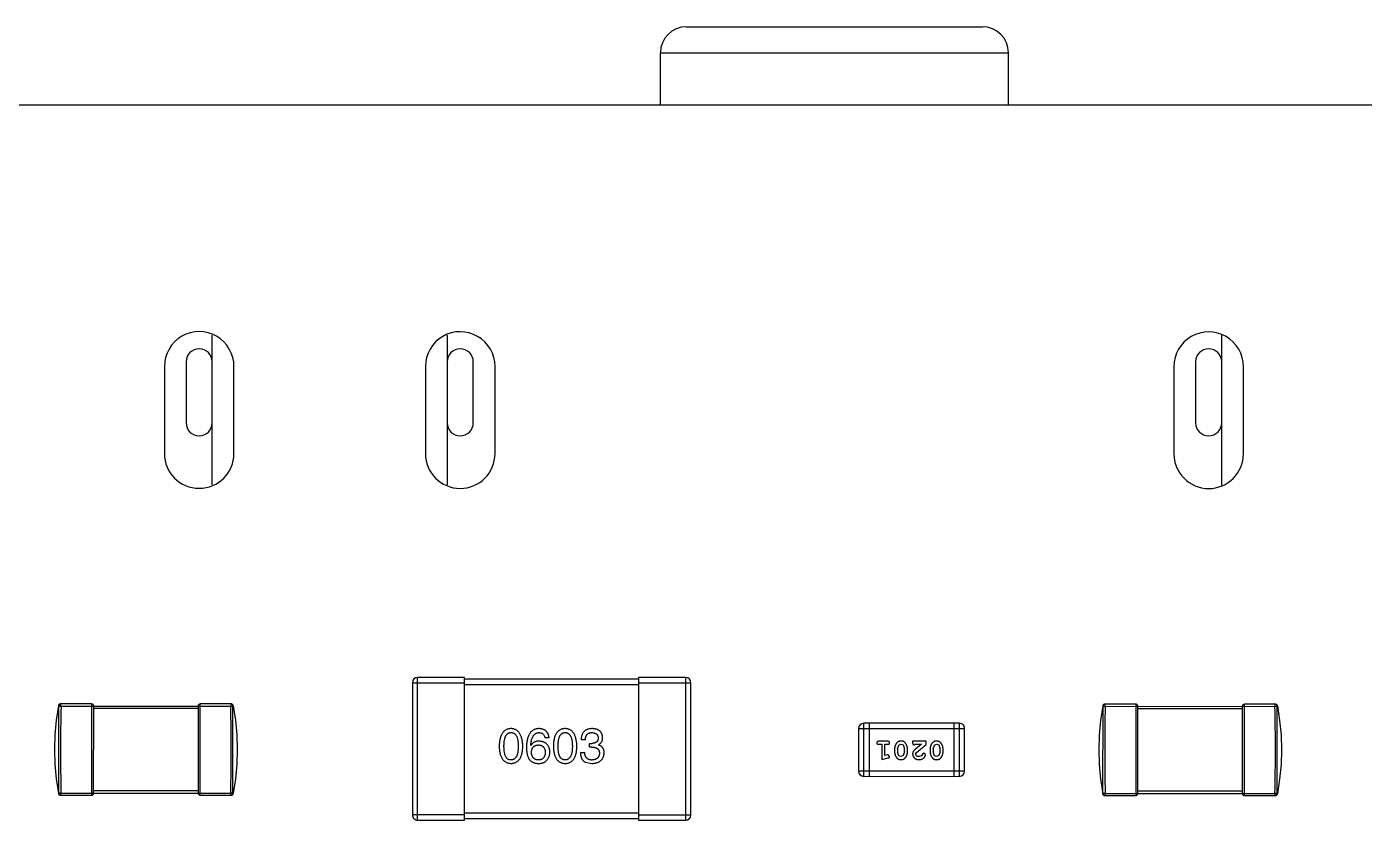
# Model space of a CAD drawing. Header units: inches. Extents: x -29 to 164, y -51 to 83.
# Drawn here: x 121.98 to 129.67, y 38.17 to 42.73 of the extents above; entities that cross this region are included whole.
import ezdxf

# ---------------------------------------------------------------- set-up
doc = ezdxf.new("R2010")
doc.units = ezdxf.units.IN
doc.header["$LTSCALE"] = 1.21
doc.header["$MEASUREMENT"] = 0
doc.layers.get('0').update_dxf_attribs({"linetype": 'CONTINUOUS'})

msp = doc.modelspace()

# ---------------------------------------------------------------- linework, layer by layer
at = {"color": 7, "linetype": 'Continuous'}
for p, q in [((125.7743, 42.7327), (127.4743, 42.7327)), ((125.6243, 42.2827), (125.6243, 42.5827)), ((125.6243, 42.5827), (127.6243, 42.5827)), ((127.6243, 42.2827), (127.6243, 42.5827)), ((161.5147, 42.2827), (115.5147, 42.2827)), ((123.0493, 40.1008), (123.0493, 40.9616)), ((124.3993, 40.9614), (124.3993, 40.1006)), ((128.8493, 40.0996), (128.8493, 40.9604)), ((122.8993, 40.8077), (122.8993, 40.4577)), ((124.5493, 40.4577), (124.5493, 40.8077)), ((128.6993, 40.8077), (128.6993, 40.4577)), ((122.7744, 40.7813), (122.7743, 40.2813)), ((123.1743, 40.2812), (123.1744, 40.7812)), ((124.2744, 40.781), (124.2743, 40.281)), ((124.6743, 40.2809), (124.6744, 40.7809)), ((128.5744, 40.7801), (128.5743, 40.2801)), ((128.9743, 40.28), (128.9744, 40.78)), ((124.1995, 38.9648), (124.1994, 38.2048)), ((124.1995, 38.9648), (124.4995, 38.9647)), ((124.2294, 38.1748), (124.2295, 38.9948)), ((124.4995, 38.9947), (124.2295, 38.9948)), ((124.4994, 38.1747), (124.4995, 38.9947)), ((125.4995, 38.9845), (124.4995, 38.9847)), ((125.4995, 38.9945), (125.4994, 38.1745)), ((125.7695, 38.9945), (125.4995, 38.9945)), ((125.4995, 38.9645), (125.7995, 38.9645)), ((125.7695, 38.9945), (125.7694, 38.1745)), ((125.7994, 38.2045), (125.7995, 38.9645)), ((124.4995, 38.9547), (125.4995, 38.9545)), ((122.1679, 38.3301), (122.168, 38.8307)), ((122.168, 38.8307), (122.1805, 38.8304)), ((122.3558, 38.8429), (122.1785, 38.8429)), ((122.1786, 38.8429), (122.1788, 38.8429)), ((122.1805, 38.8304), (122.1805, 38.8429)), ((122.1805, 38.8304), (123.156, 38.8302)), ((122.3558, 38.8429), (122.3556, 38.3179)), ((122.3681, 38.3304), (122.3683, 38.8304)), ((122.3682, 38.8179), (122.9682, 38.8178)), ((122.9683, 38.8303), (122.9681, 38.3303)), ((122.9806, 38.3178), (122.9808, 38.8428)), ((123.158, 38.8427), (122.9808, 38.8428)), ((123.156, 38.8427), (123.156, 38.8302)), ((123.156, 38.8302), (123.1685, 38.8305)), ((123.158, 38.8427), (123.1571, 38.8427)), ((123.1684, 38.3299), (123.1685, 38.8305)), ((128.1673, 38.3286), (128.1674, 38.8292)), ((128.1674, 38.8292), (128.1799, 38.8289)), ((128.3552, 38.8414), (128.178, 38.8414)), ((128.1799, 38.8289), (128.1799, 38.8414)), ((128.1799, 38.8289), (129.1555, 38.8287)), ((128.3552, 38.8414), (128.3551, 38.3164)), ((128.3676, 38.3289), (128.3677, 38.8289)), ((128.3677, 38.8164), (128.9677, 38.8162)), ((128.9677, 38.8287), (128.9676, 38.3287)), ((128.9801, 38.3162), (128.9802, 38.8412)), ((129.1575, 38.8412), (128.9802, 38.8412)), ((129.1555, 38.8412), (129.1555, 38.8287)), ((129.1555, 38.8287), (129.168, 38.829)), ((129.1679, 38.3284), (129.168, 38.829)), ((126.7931, 38.4268), (126.7931, 38.7316)), ((127.3418, 38.7315), (126.7931, 38.7316)), ((126.8236, 38.7316), (126.8236, 38.4268)), ((127.3113, 38.7315), (127.3112, 38.4267)), ((127.3418, 38.7315), (127.3417, 38.4267)), ((126.7627, 38.7011), (126.7626, 38.4573)), ((126.7627, 38.7011), (127.3723, 38.701)), ((127.3722, 38.4571), (127.3723, 38.701)), ((124.8812, 38.6048), (124.8801, 38.6058)), ((124.985, 38.6484), (124.961, 38.6484)), ((125.1931, 38.6364), (125.1691, 38.6364)), ((125.2172, 38.5948), (125.2172, 38.6156)), ((125.2172, 38.6156), (125.2303, 38.6156)), ((125.2292, 38.5948), (125.2172, 38.5948)), ((125.2685, 38.6079), (125.2685, 38.6069)), ((126.9306, 38.6279), (126.8787, 38.6279)), ((126.8787, 38.6106), (126.896, 38.6106)), ((126.896, 38.6106), (126.8959, 38.5225)), ((126.9133, 38.5456), (126.9133, 38.6106)), ((126.9133, 38.6106), (126.9306, 38.6106)), ((126.9699, 38.5849), (126.9699, 38.5671)), ((126.9872, 38.5846), (126.9945, 38.6064)), ((126.9872, 38.5846), (126.9872, 38.5674)), ((126.9945, 38.6064), (127.0067, 38.6122)), ((127.0067, 38.6122), (127.0189, 38.6069)), ((127.0189, 38.6069), (127.0265, 38.5846)), ((127.0265, 38.5674), (127.0265, 38.5846)), ((127.0438, 38.5671), (127.0438, 38.5848)), ((127.0737, 38.6279), (127.0737, 38.62)), ((127.1508, 38.6279), (127.0737, 38.6279)), ((127.0824, 38.6074), (127.0879, 38.6106)), ((127.0879, 38.6106), (127.1241, 38.6106)), ((127.1241, 38.6106), (127.0905, 38.5835)), ((127.0958, 38.564), (127.1508, 38.609)), ((127.1508, 38.609), (127.1508, 38.6279)), ((127.1744, 38.5848), (127.1744, 38.5671)), ((127.1917, 38.5845), (127.199, 38.6063)), ((127.1917, 38.5845), (127.1917, 38.5673)), ((127.199, 38.6063), (127.2113, 38.6121)), ((127.2113, 38.6121), (127.2234, 38.6068)), ((127.2234, 38.6068), (127.231, 38.5845)), ((127.231, 38.5673), (127.231, 38.5845)), ((127.2483, 38.5671), (127.2483, 38.5848)), ((125.1647, 38.5643), (125.1898, 38.5642)), ((125.1942, 38.5074), (125.2303, 38.5009)), ((126.8959, 38.5225), (126.9325, 38.5324)), ((126.9283, 38.5498), (126.9133, 38.5456)), ((126.9337, 38.5508), (126.9283, 38.5498)), ((126.9416, 38.5416), (126.9337, 38.5508)), ((126.9948, 38.5451), (126.9872, 38.5674)), ((127.0069, 38.5398), (126.9948, 38.5451)), ((127.0193, 38.5456), (127.0069, 38.5398)), ((127.0265, 38.5674), (127.0193, 38.5456)), ((127.091, 38.5543), (127.0958, 38.564)), ((127.1254, 38.5452), (127.1105, 38.5398)), ((127.1303, 38.5537), (127.1254, 38.5452)), ((127.1388, 38.5602), (127.1303, 38.5537)), ((127.1477, 38.5518), (127.1388, 38.5602)), ((127.1993, 38.545), (127.1917, 38.5673)), ((127.2114, 38.5398), (127.1993, 38.545)), ((127.2238, 38.5456), (127.2114, 38.5398)), ((127.231, 38.5673), (127.2238, 38.5456)), ((127.3722, 38.4571), (126.7626, 38.4573)), ((126.7931, 38.4268), (127.3417, 38.4267)), ((122.1662, 38.3282), (122.1679, 38.3301)), ((122.1804, 38.3304), (122.1679, 38.3301)), ((122.1784, 38.3179), (122.3556, 38.3179)), ((122.1787, 38.3179), (122.1785, 38.3179)), ((122.1803, 38.3179), (122.1804, 38.3304)), ((122.1804, 38.3304), (123.1559, 38.3302)), ((122.9681, 38.3428), (122.3681, 38.3429)), ((122.9806, 38.3178), (123.1579, 38.3177)), ((123.1559, 38.3302), (123.1559, 38.3177)), ((123.1684, 38.3299), (123.1559, 38.3302)), ((123.157, 38.3177), (123.1579, 38.3177)), ((123.1701, 38.328), (123.1684, 38.3299)), ((128.1657, 38.3266), (128.1673, 38.3286)), ((128.1798, 38.3289), (128.1673, 38.3286)), ((128.1778, 38.3164), (128.3551, 38.3164)), ((128.1782, 38.3164), (128.178, 38.3164)), ((128.1798, 38.3164), (128.1798, 38.3289)), ((128.1798, 38.3289), (129.1554, 38.3287)), ((128.9676, 38.3412), (128.3676, 38.3414)), ((128.9801, 38.3162), (129.1574, 38.3162)), ((129.1554, 38.3287), (129.1554, 38.3162)), ((129.1679, 38.3284), (129.1554, 38.3287)), ((129.1695, 38.3264), (129.1679, 38.3284)), ((124.4994, 38.2047), (124.1994, 38.2048)), ((125.4994, 38.2145), (124.4994, 38.2147)), ((125.7994, 38.2045), (125.4994, 38.2045)), ((124.2294, 38.1748), (124.4994, 38.1747)), ((124.4994, 38.1847), (125.4994, 38.1845)), ((125.4994, 38.1745), (125.7694, 38.1745))]:
    msp.add_line(p, q, dxfattribs=at)
for points in [[(122.1663, 38.8327), (122.1535, 38.749), (122.1458, 38.6646), (122.1432, 38.5804), (122.1458, 38.4961), (122.1535, 38.4117), (122.1662, 38.3282)], [(122.1785, 38.8429), (122.175, 38.8424), (122.1717, 38.8409), (122.1689, 38.8385), (122.1669, 38.8354), (122.166, 38.8327)], [(123.1705, 38.8325), (123.1699, 38.8345), (123.1684, 38.8372), (123.1663, 38.8395), (123.1638, 38.8413), (123.161, 38.8424), (123.158, 38.8427)], [(123.1702, 38.8325), (123.1829, 38.7488), (123.1906, 38.6644), (123.1932, 38.5802), (123.1906, 38.4959), (123.1828, 38.4115), (123.1701, 38.328)], [(128.1658, 38.8312), (128.153, 38.7475), (128.1453, 38.6631), (128.1427, 38.5789), (128.1452, 38.4946), (128.153, 38.4102), (128.1657, 38.3266)], [(128.178, 38.8414), (128.1744, 38.8409), (128.1711, 38.8394), (128.1684, 38.8369), (128.1664, 38.8338), (128.1655, 38.8312)], [(129.1699, 38.831), (129.1693, 38.833), (129.1679, 38.8357), (129.1658, 38.838), (129.1633, 38.8398), (129.1605, 38.8408), (129.1575, 38.8412)], [(129.1696, 38.8309), (129.1824, 38.7473), (129.1901, 38.6629), (129.1927, 38.5786), (129.1901, 38.4944), (129.1823, 38.41), (129.1695, 38.3264)], [(122.1659, 38.3281), (122.1668, 38.3255), (122.1688, 38.3224), (122.1715, 38.32), (122.1748, 38.3184), (122.1784, 38.3179)], [(123.1579, 38.3177), (123.1609, 38.3181), (123.1637, 38.3192), (123.1662, 38.3209), (123.1683, 38.3232), (123.1698, 38.3259), (123.1704, 38.3279)], [(128.1654, 38.3266), (128.1663, 38.324), (128.1683, 38.3209), (128.171, 38.3184), (128.1743, 38.3169), (128.1778, 38.3164)], [(129.1574, 38.3162), (129.1604, 38.3165), (129.1632, 38.3176), (129.1657, 38.3194), (129.1678, 38.3217), (129.1692, 38.3244), (129.1698, 38.3264)]]:
    msp.add_lwpolyline(points, dxfattribs=at)
for centre, radius, start, end in [((125.7743, 42.5827), 0.15, 90, 180), ((127.4743, 42.5827), 0.15, 0, 90), ((122.9744, 40.7813), 0.2, 359.98796, 179.98796), ((124.4744, 40.7809), 0.2, 359.98796, 179.98796), ((128.7744, 40.78), 0.2, 359.98796, 179.98796), ((122.9743, 40.8077), 0.075, 0, 180), ((124.4743, 40.8077), 0.075, 0, 180), ((128.7743, 40.8077), 0.075, 0, 180), ((122.9743, 40.4577), 0.075, 180, 0), ((124.4743, 40.4577), 0.075, 180, 0), ((128.7743, 40.4577), 0.075, 180, 0), ((122.9743, 40.2813), 0.2, 179.98796, 359.98796), ((124.4743, 40.2809), 0.2, 179.98796, 359.98796), ((128.7743, 40.28), 0.2, 179.98796, 359.98796), ((124.2295, 38.9648), 0.03, 89.98797, 179.98797), ((125.7695, 38.9645), 0.03, 359.98797, 89.98797), ((122.1805, 38.8304), 0.0125, 90.03024, 178.66461), ((134.258, 38.5779), 12.0801, 178.80213, 181.17379), ((122.3558, 38.8304), 0.0125, 359.98796, 89.98796), ((122.9808, 38.8303), 0.0125, 89.98796, 179.98796), ((111.0787, 38.5828), 12.0799, 358.80211, 1.17382), ((123.156, 38.8303), 0.0125, 1.31134, 89.9702), ((128.1799, 38.8289), 0.0125, 90.03024, 178.66461), ((140.2574, 38.5764), 12.0801, 178.80213, 181.17379), ((128.3552, 38.8289), 0.0125, 359.98796, 89.98796), ((128.9802, 38.8287), 0.0125, 89.98796, 179.98796), ((117.0782, 38.5812), 12.0799, 358.80211, 1.17382), ((129.1555, 38.8287), 0.0125, 1.31134, 89.9702), ((126.7931, 38.7011), 0.0305, 89.98796, 179.98796), ((127.3418, 38.701), 0.0305, 359.98796, 89.98796), ((126.7931, 38.4572), 0.0305, 179.98796, 269.98796), ((127.3417, 38.4571), 0.0305, 269.98796, 359.98796), ((122.1804, 38.3304), 0.0125, 181.31352, 260.92427), ((122.1804, 38.3306), 0.0126, 260.94759, 261.55778), ((122.1804, 38.3304), 0.0125, 261.52579, 269.97043), ((122.3556, 38.3304), 0.0125, 269.98796, 359.98796), ((122.9806, 38.3303), 0.0125, 179.98796, 269.98796), ((123.1559, 38.3302), 0.0125, 270.03001, 358.66597), ((128.1798, 38.3289), 0.0125, 181.31352, 260.92427), ((128.1799, 38.329), 0.0126, 260.94759, 261.55778), ((128.1798, 38.3289), 0.0125, 261.52579, 269.97043), ((128.3551, 38.3289), 0.0125, 269.98796, 359.98796), ((128.9801, 38.3287), 0.0125, 179.98796, 269.98796), ((129.1554, 38.3287), 0.0125, 270.03001, 358.66597), ((124.2294, 38.2048), 0.03, 179.98797, 269.98797), ((125.7694, 38.2045), 0.03, 269.98797, 359.98797)]:
    msp.add_arc(centre, radius, start, end, dxfattribs=at)
for points, knots in [([(124.7662, 38.7009), (124.7635, 38.7008), (124.7584, 38.7006), (124.7508, 38.6993), (124.7439, 38.6972), (124.7373, 38.6944), (124.7313, 38.6907), (124.7258, 38.6862), (124.7208, 38.681), (124.7163, 38.675), (124.7123, 38.6682), (124.7088, 38.6606), (124.7058, 38.6523), (124.7033, 38.6432), (124.7013, 38.6333), (124.6998, 38.6227), (124.6988, 38.6113), (124.6985, 38.6034), (124.6984, 38.5993)], [0, 0, 0, 0, 0.057911, 0.113262, 0.165956, 0.217443, 0.268511, 0.319665, 0.372, 0.426129, 0.483365, 0.543779, 0.607756, 0.676562, 0.749704, 0.827713, 0.911177, 1, 1, 1, 1]), ([(124.7257, 38.5993), (124.7258, 38.6025), (124.7258, 38.6086), (124.7263, 38.6176), (124.7271, 38.6259), (124.7281, 38.6336), (124.7296, 38.6407), (124.7313, 38.6471), (124.7333, 38.653), (124.7357, 38.6582), (124.7384, 38.6629), (124.7414, 38.667), (124.7447, 38.6704), (124.7484, 38.6732), (124.7524, 38.6754), (124.7567, 38.6769), (124.7614, 38.6778), (124.7645, 38.6779), (124.7662, 38.678)], [0, 0, 0, 0, 0.096452, 0.187278, 0.271765, 0.350519, 0.423437, 0.491321, 0.554011, 0.612224, 0.666281, 0.717003, 0.764884, 0.811423, 0.856783, 0.902993, 0.950236, 1, 1, 1, 1]), ([(124.8339, 38.5993), (124.8338, 38.6033), (124.8334, 38.6111), (124.8323, 38.6224), (124.8307, 38.633), (124.8286, 38.6428), (124.8261, 38.6518), (124.8231, 38.6601), (124.8196, 38.6676), (124.8155, 38.6744), (124.811, 38.6804), (124.8061, 38.6857), (124.8006, 38.6902), (124.7947, 38.6939), (124.7882, 38.6968), (124.7813, 38.699), (124.7739, 38.7005), (124.7688, 38.7008), (124.7662, 38.7009)], [0, 0, 0, 0, 0.088475, 0.171606, 0.249595, 0.322626, 0.391327, 0.455765, 0.516374, 0.573675, 0.628522, 0.681161, 0.732559, 0.783563, 0.83504, 0.887639, 0.942585, 1, 1, 1, 1]), ([(124.7662, 38.678), (124.7679, 38.6779), (124.7711, 38.6778), (124.7759, 38.6769), (124.7803, 38.6754), (124.7844, 38.6732), (124.7882, 38.6704), (124.7916, 38.667), (124.7947, 38.6629), (124.7975, 38.6583), (124.7999, 38.653), (124.802, 38.6471), (124.8038, 38.6407), (124.8052, 38.6336), (124.8063, 38.6259), (124.8071, 38.6176), (124.8076, 38.6086), (124.8077, 38.6025), (124.8077, 38.5993)], [0, 0, 0, 0, 0.050604, 0.098688, 0.145699, 0.191791, 0.238625, 0.286717, 0.337546, 0.391814, 0.449755, 0.512106, 0.579685, 0.652048, 0.730262, 0.814146, 0.904281, 1, 1, 1, 1]), ([(124.9271, 38.7009), (124.9243, 38.7007), (124.9187, 38.7004), (124.9107, 38.6989), (124.9033, 38.6967), (124.8963, 38.6936), (124.8899, 38.6898), (124.884, 38.6851), (124.8786, 38.6796), (124.8739, 38.6733), (124.8696, 38.6663), (124.8659, 38.6584), (124.8627, 38.6498), (124.8601, 38.6403), (124.858, 38.6301), (124.8565, 38.6191), (124.8553, 38.6073), (124.8551, 38.5991), (124.8549, 38.5949)], [0, 0, 0, 0, 0.058957, 0.115262, 0.16907, 0.221312, 0.273147, 0.324961, 0.377649, 0.432026, 0.488925, 0.549039, 0.612912, 0.680653, 0.753056, 0.830314, 0.912483, 1, 1, 1, 1]), ([(124.8801, 38.6058), (124.8803, 38.6087), (124.8807, 38.6142), (124.8817, 38.6221), (124.883, 38.6295), (124.8845, 38.6365), (124.8864, 38.6428), (124.8886, 38.6487), (124.8911, 38.654), (124.8939, 38.6588), (124.897, 38.6631), (124.9004, 38.6668), (124.9041, 38.6701), (124.9081, 38.6727), (124.9124, 38.6749), (124.9171, 38.6764), (124.922, 38.6776), (124.9253, 38.6778), (124.9271, 38.678)], [0, 0, 0, 0, 0.089218, 0.173709, 0.252753, 0.326963, 0.397099, 0.462534, 0.524018, 0.582178, 0.637235, 0.689955, 0.741228, 0.791618, 0.841661, 0.892925, 0.945259, 1, 1, 1, 1]), ([(124.985, 38.6484), (124.9848, 38.6504), (124.9843, 38.6543), (124.983, 38.6599), (124.9814, 38.6652), (124.9794, 38.6702), (124.9771, 38.6747), (124.9744, 38.6789), (124.9713, 38.6828), (124.9679, 38.6862), (124.964, 38.6893), (124.9598, 38.6921), (124.9553, 38.6945), (124.9503, 38.6965), (124.945, 38.6982), (124.9394, 38.6995), (124.9334, 38.7004), (124.9292, 38.7007), (124.9271, 38.7009)], [0, 0, 0, 0, 0.06947, 0.136096, 0.199592, 0.260665, 0.319672, 0.377156, 0.433415, 0.489984, 0.546535, 0.604276, 0.663499, 0.725182, 0.788953, 0.855683, 0.926216, 1, 1, 1, 1]), ([(124.9271, 38.678), (124.9293, 38.6779), (124.9337, 38.6778), (124.9398, 38.6763), (124.9452, 38.674), (124.9499, 38.6707), (124.9538, 38.6665), (124.957, 38.6613), (124.9595, 38.6552), (124.9604, 38.6508), (124.961, 38.6484)], [0, 0, 0, 0, 0.136586, 0.261496, 0.378089, 0.490612, 0.605522, 0.725767, 0.8561, 1, 1, 1, 1]), ([(125.0771, 38.7009), (125.0744, 38.7008), (125.0692, 38.7005), (125.0617, 38.6992), (125.0547, 38.6971), (125.0482, 38.6943), (125.0421, 38.6906), (125.0366, 38.6861), (125.0316, 38.6809), (125.0272, 38.6749), (125.0231, 38.6681), (125.0197, 38.6606), (125.0167, 38.6522), (125.0142, 38.6431), (125.0122, 38.6333), (125.0107, 38.6226), (125.0097, 38.6112), (125.0094, 38.6033), (125.0093, 38.5993)], [0, 0, 0, 0, 0.057911, 0.113262, 0.165956, 0.217443, 0.268511, 0.319665, 0.372, 0.426129, 0.483365, 0.543779, 0.607756, 0.676562, 0.749704, 0.827713, 0.911177, 1, 1, 1, 1]), ([(125.0366, 38.5993), (125.0366, 38.6024), (125.0367, 38.6086), (125.0372, 38.6175), (125.0379, 38.6258), (125.039, 38.6335), (125.0405, 38.6406), (125.0421, 38.6471), (125.0442, 38.6529), (125.0466, 38.6582), (125.0493, 38.6628), (125.0522, 38.6669), (125.0556, 38.6703), (125.0593, 38.6731), (125.0633, 38.6753), (125.0676, 38.6768), (125.0722, 38.6777), (125.0754, 38.6779), (125.0771, 38.6779)], [0, 0, 0, 0, 0.096452, 0.187278, 0.271765, 0.350519, 0.423437, 0.491321, 0.554011, 0.612224, 0.666281, 0.717003, 0.764884, 0.811423, 0.856783, 0.902993, 0.950236, 1, 1, 1, 1]), ([(125.1448, 38.5992), (125.1446, 38.6033), (125.1443, 38.6111), (125.1431, 38.6224), (125.1415, 38.6329), (125.1395, 38.6427), (125.137, 38.6517), (125.1339, 38.66), (125.1304, 38.6676), (125.1264, 38.6743), (125.1219, 38.6804), (125.1169, 38.6856), (125.1115, 38.6901), (125.1055, 38.6939), (125.0991, 38.6968), (125.0922, 38.699), (125.0848, 38.7004), (125.0797, 38.7007), (125.0771, 38.7009)], [0, 0, 0, 0, 0.088475, 0.171606, 0.249595, 0.322626, 0.391327, 0.455765, 0.516374, 0.573675, 0.628522, 0.681161, 0.732559, 0.783563, 0.83504, 0.887639, 0.942585, 1, 1, 1, 1]), ([(125.0771, 38.6779), (125.0787, 38.6779), (125.082, 38.6777), (125.0868, 38.6768), (125.0912, 38.6753), (125.0953, 38.6731), (125.099, 38.6703), (125.1025, 38.6669), (125.1056, 38.6628), (125.1084, 38.6582), (125.1108, 38.6529), (125.1129, 38.6471), (125.1146, 38.6406), (125.1161, 38.6335), (125.1172, 38.6258), (125.118, 38.6175), (125.1185, 38.6086), (125.1185, 38.6024), (125.1186, 38.5992)], [0, 0, 0, 0, 0.050604, 0.098688, 0.145699, 0.191791, 0.238625, 0.286717, 0.337546, 0.391814, 0.449755, 0.512106, 0.579685, 0.652048, 0.730262, 0.814146, 0.904281, 1, 1, 1, 1]), ([(125.2325, 38.7009), (125.23, 38.7008), (125.2251, 38.7006), (125.218, 38.6997), (125.2114, 38.6984), (125.2052, 38.6965), (125.1995, 38.6942), (125.1944, 38.6914), (125.1896, 38.6881), (125.1854, 38.6843), (125.1816, 38.68), (125.1784, 38.6752), (125.1757, 38.6699), (125.1733, 38.6641), (125.1715, 38.6579), (125.1702, 38.6511), (125.1693, 38.6439), (125.1692, 38.6389), (125.1691, 38.6364)], [0, 0, 0, 0, 0.073232, 0.142595, 0.207997, 0.270074, 0.329156, 0.386529, 0.441846, 0.496976, 0.551877, 0.607941, 0.665637, 0.725446, 0.788542, 0.855101, 0.925196, 1, 1, 1, 1]), ([(125.1931, 38.6364), (125.1932, 38.6381), (125.1933, 38.6413), (125.1939, 38.646), (125.1947, 38.6504), (125.1959, 38.6545), (125.1973, 38.6582), (125.199, 38.6617), (125.2009, 38.6648), (125.2032, 38.6676), (125.2057, 38.67), (125.2086, 38.6721), (125.2117, 38.6739), (125.2151, 38.6754), (125.2188, 38.6765), (125.2227, 38.6773), (125.227, 38.6778), (125.2299, 38.6779), (125.2314, 38.6779)], [0, 0, 0, 0, 0.078134, 0.15164, 0.221358, 0.286689, 0.348614, 0.407697, 0.464247, 0.520153, 0.574432, 0.629291, 0.684538, 0.742032, 0.801329, 0.863637, 0.930123, 1, 1, 1, 1]), ([(125.2314, 38.6779), (125.2328, 38.6778), (125.2354, 38.6777), (125.2393, 38.6772), (125.2429, 38.6765), (125.2463, 38.6757), (125.2495, 38.6745), (125.2523, 38.6731), (125.255, 38.6716), (125.2574, 38.6698), (125.2595, 38.6677), (125.2614, 38.6654), (125.2631, 38.663), (125.2644, 38.6603), (125.2656, 38.6573), (125.2665, 38.6542), (125.2671, 38.6508), (125.2673, 38.6485), (125.2675, 38.6473)], [0, 0, 0, 0, 0.078051, 0.151197, 0.220412, 0.286742, 0.34933, 0.409464, 0.467368, 0.52298, 0.578639, 0.633998, 0.690142, 0.746855, 0.805868, 0.867776, 0.932345, 1, 1, 1, 1]), ([(125.2926, 38.6495), (125.2924, 38.6515), (125.2921, 38.6554), (125.291, 38.661), (125.2896, 38.6662), (125.2877, 38.6711), (125.2854, 38.6756), (125.2827, 38.6798), (125.2795, 38.6836), (125.276, 38.687), (125.272, 38.6901), (125.2675, 38.6927), (125.2627, 38.695), (125.2575, 38.6969), (125.2518, 38.6985), (125.2457, 38.6996), (125.2393, 38.7005), (125.2348, 38.7007), (125.2325, 38.7009)], [0, 0, 0, 0, 0.067521, 0.132139, 0.193339, 0.252064, 0.309083, 0.364848, 0.420021, 0.475612, 0.532002, 0.589602, 0.649896, 0.712634, 0.778603, 0.848416, 0.922155, 1, 1, 1, 1]), ([(124.6984, 38.5993), (124.6985, 38.5954), (124.6988, 38.5878), (124.6998, 38.5767), (124.7013, 38.5664), (124.7033, 38.5569), (124.7058, 38.5481), (124.7088, 38.54), (124.7122, 38.5327), (124.7163, 38.5261), (124.7207, 38.5203), (124.7257, 38.5152), (124.7313, 38.5109), (124.7373, 38.5074), (124.7438, 38.5046), (124.7508, 38.5026), (124.7583, 38.5013), (124.7635, 38.5011), (124.7661, 38.5009)], [0, 0, 0, 0, 0.087693, 0.170223, 0.247496, 0.319826, 0.387768, 0.451403, 0.511459, 0.568358, 0.622671, 0.675251, 0.726739, 0.778422, 0.830759, 0.884394, 0.940865, 1, 1, 1, 1]), ([(124.7662, 38.5206), (124.7645, 38.5207), (124.7613, 38.5208), (124.7567, 38.5217), (124.7524, 38.5232), (124.7484, 38.5255), (124.7447, 38.5283), (124.7414, 38.5317), (124.7384, 38.5357), (124.7357, 38.5404), (124.7333, 38.5456), (124.7312, 38.5515), (124.7296, 38.558), (124.7281, 38.5651), (124.7271, 38.5728), (124.7263, 38.5811), (124.7258, 38.59), (124.7258, 38.5961), (124.7257, 38.5993)], [0, 0, 0, 0, 0.049766, 0.097012, 0.143225, 0.188786, 0.235079, 0.282962, 0.333687, 0.387747, 0.445963, 0.508657, 0.576545, 0.649868, 0.72822, 0.812712, 0.903543, 1, 1, 1, 1]), ([(124.7661, 38.5009), (124.7688, 38.5011), (124.774, 38.5013), (124.7815, 38.5026), (124.7885, 38.5046), (124.795, 38.5073), (124.801, 38.5109), (124.8066, 38.5152), (124.8116, 38.5203), (124.8161, 38.5261), (124.8201, 38.5327), (124.8235, 38.54), (124.8265, 38.548), (124.829, 38.5568), (124.831, 38.5664), (124.8325, 38.5767), (124.8335, 38.5877), (124.8338, 38.5954), (124.8339, 38.5993)], [0, 0, 0, 0, 0.059134, 0.115603, 0.169236, 0.221572, 0.273254, 0.32474, 0.377319, 0.431815, 0.488555, 0.548609, 0.612242, 0.680182, 0.75251, 0.829782, 0.91231, 1, 1, 1, 1]), ([(124.8077, 38.5993), (124.8077, 38.5962), (124.8076, 38.5901), (124.8071, 38.5813), (124.8063, 38.5731), (124.8052, 38.5655), (124.8038, 38.5584), (124.802, 38.552), (124.7999, 38.5461), (124.7975, 38.5409), (124.7947, 38.5362), (124.7916, 38.5322), (124.7882, 38.5287), (124.7844, 38.5259), (124.7803, 38.5236), (124.7759, 38.522), (124.7711, 38.5209), (124.7678, 38.5207), (124.7662, 38.5206)], [0, 0, 0, 0, 0.094834, 0.184067, 0.267029, 0.344713, 0.417334, 0.484367, 0.546941, 0.604717, 0.65953, 0.710539, 0.759381, 0.806382, 0.853027, 0.900623, 0.949121, 1, 1, 1, 1]), ([(124.8549, 38.5949), (124.855, 38.5914), (124.855, 38.5845), (124.8557, 38.5745), (124.8568, 38.5651), (124.8584, 38.5563), (124.8603, 38.5481), (124.8627, 38.5405), (124.8656, 38.5335), (124.868, 38.5292), (124.8691, 38.5272)], [0, 0, 0, 0, 0.151498, 0.29521, 0.430242, 0.557137, 0.677306, 0.790845, 0.898111, 1, 1, 1, 1]), ([(124.9271, 38.6288), (124.9244, 38.6287), (124.9193, 38.6286), (124.912, 38.6275), (124.9053, 38.6256), (124.8992, 38.623), (124.8937, 38.6195), (124.8888, 38.6154), (124.8846, 38.6104), (124.8823, 38.6067), (124.8812, 38.6048)], [0, 0, 0, 0, 0.144617, 0.279572, 0.40596, 0.526097, 0.64389, 0.760003, 0.877724, 1, 1, 1, 1]), ([(124.8833, 38.5643), (124.8835, 38.566), (124.8837, 38.5693), (124.8844, 38.574), (124.8854, 38.5784), (124.8866, 38.5825), (124.8882, 38.5863), (124.89, 38.5898), (124.8921, 38.5929), (124.8945, 38.5958), (124.8972, 38.5983), (124.9002, 38.6005), (124.9034, 38.6024), (124.9069, 38.6039), (124.9108, 38.6052), (124.9149, 38.6061), (124.9192, 38.6067), (124.9222, 38.6069), (124.9238, 38.6069)], [0, 0, 0, 0, 0.076072, 0.148369, 0.216753, 0.281358, 0.342792, 0.401604, 0.458929, 0.514444, 0.569818, 0.625343, 0.681554, 0.739608, 0.800134, 0.863477, 0.929547, 1, 1, 1, 1]), ([(124.9238, 38.6069), (124.9253, 38.6069), (124.9282, 38.6067), (124.9325, 38.6061), (124.9365, 38.6052), (124.9402, 38.604), (124.9436, 38.6025), (124.9468, 38.6006), (124.9496, 38.5985), (124.9523, 38.596), (124.9546, 38.5932), (124.9567, 38.5902), (124.9584, 38.5868), (124.9599, 38.5831), (124.9611, 38.5791), (124.9621, 38.5748), (124.9628, 38.5702), (124.963, 38.567), (124.9631, 38.5654)], [0, 0, 0, 0, 0.069884, 0.136529, 0.199638, 0.259844, 0.317774, 0.374356, 0.430026, 0.485148, 0.5409, 0.597889, 0.657472, 0.718614, 0.783613, 0.85129, 0.923712, 1, 1, 1, 1]), ([(124.9894, 38.5665), (124.9892, 38.5688), (124.989, 38.5734), (124.988, 38.58), (124.9866, 38.5862), (124.9848, 38.5921), (124.9825, 38.5974), (124.9797, 38.6024), (124.9765, 38.607), (124.9727, 38.6111), (124.9686, 38.6148), (124.964, 38.6181), (124.9589, 38.6209), (124.9535, 38.6233), (124.9475, 38.6254), (124.9411, 38.6269), (124.9342, 38.6281), (124.9295, 38.6286), (124.9271, 38.6288)], [0, 0, 0, 0, 0.071527, 0.139094, 0.20346, 0.264939, 0.323904, 0.381383, 0.437591, 0.493343, 0.549401, 0.606085, 0.664838, 0.725424, 0.788712, 0.855452, 0.925772, 1, 1, 1, 1]), ([(125.0093, 38.5993), (125.0094, 38.5953), (125.0097, 38.5877), (125.0107, 38.5767), (125.0122, 38.5663), (125.0142, 38.5568), (125.0167, 38.548), (125.0197, 38.5399), (125.0231, 38.5326), (125.0271, 38.5261), (125.0316, 38.5202), (125.0366, 38.5151), (125.0421, 38.5108), (125.0482, 38.5073), (125.0547, 38.5045), (125.0617, 38.5025), (125.0692, 38.5012), (125.0744, 38.501), (125.077, 38.5009)], [0, 0, 0, 0, 0.087693, 0.170223, 0.247496, 0.319826, 0.387768, 0.451403, 0.511459, 0.568358, 0.622671, 0.675251, 0.726739, 0.778422, 0.830759, 0.884394, 0.940865, 1, 1, 1, 1]), ([(125.077, 38.5206), (125.0754, 38.5206), (125.0722, 38.5208), (125.0676, 38.5217), (125.0632, 38.5232), (125.0593, 38.5254), (125.0556, 38.5282), (125.0522, 38.5316), (125.0492, 38.5357), (125.0466, 38.5403), (125.0442, 38.5456), (125.0421, 38.5514), (125.0405, 38.5579), (125.039, 38.565), (125.0379, 38.5727), (125.0372, 38.581), (125.0367, 38.5899), (125.0366, 38.5961), (125.0366, 38.5993)], [0, 0, 0, 0, 0.049766, 0.097012, 0.143225, 0.188786, 0.235079, 0.282962, 0.333687, 0.387747, 0.445963, 0.508657, 0.576545, 0.649868, 0.72822, 0.812712, 0.903543, 1, 1, 1, 1]), ([(125.077, 38.5009), (125.0797, 38.501), (125.0848, 38.5012), (125.0923, 38.5025), (125.0993, 38.5045), (125.1059, 38.5073), (125.1119, 38.5108), (125.1174, 38.5151), (125.1224, 38.5202), (125.1269, 38.526), (125.1309, 38.5326), (125.1344, 38.5399), (125.1374, 38.548), (125.1399, 38.5568), (125.1419, 38.5663), (125.1434, 38.5766), (125.1444, 38.5877), (125.1447, 38.5953), (125.1448, 38.5992)], [0, 0, 0, 0, 0.059134, 0.115603, 0.169236, 0.221572, 0.273254, 0.32474, 0.377319, 0.431815, 0.488555, 0.548609, 0.612242, 0.680182, 0.75251, 0.829782, 0.91231, 1, 1, 1, 1]), ([(125.1186, 38.5992), (125.1185, 38.5961), (125.1185, 38.59), (125.118, 38.5812), (125.1172, 38.573), (125.1161, 38.5654), (125.1146, 38.5584), (125.1128, 38.5519), (125.1108, 38.5461), (125.1083, 38.5408), (125.1056, 38.5362), (125.1024, 38.5321), (125.099, 38.5286), (125.0953, 38.5258), (125.0912, 38.5236), (125.0867, 38.5219), (125.082, 38.5209), (125.0787, 38.5207), (125.077, 38.5206)], [0, 0, 0, 0, 0.094834, 0.184067, 0.267029, 0.344713, 0.417334, 0.484367, 0.546941, 0.604717, 0.65953, 0.710539, 0.759381, 0.806382, 0.853027, 0.900623, 0.949121, 1, 1, 1, 1]), ([(125.2292, 38.5948), (125.231, 38.5948), (125.2345, 38.5948), (125.2396, 38.5943), (125.2443, 38.5937), (125.2487, 38.5926), (125.2528, 38.5914), (125.2565, 38.5899), (125.2598, 38.588), (125.2628, 38.5859), (125.2655, 38.5835), (125.2677, 38.5808), (125.2697, 38.5778), (125.2713, 38.5745), (125.2725, 38.571), (125.2734, 38.5672), (125.2739, 38.5631), (125.274, 38.5602), (125.274, 38.5588)], [0, 0, 0, 0, 0.082495, 0.159728, 0.232496, 0.300725, 0.365163, 0.425859, 0.483728, 0.538892, 0.592921, 0.646195, 0.699968, 0.754746, 0.811387, 0.870806, 0.933482, 1, 1, 1, 1]), ([(125.2675, 38.6473), (125.2674, 38.646), (125.2672, 38.6436), (125.2667, 38.6401), (125.2659, 38.6369), (125.2648, 38.6339), (125.2634, 38.631), (125.2617, 38.6285), (125.2598, 38.6261), (125.2576, 38.624), (125.2552, 38.6221), (125.2524, 38.6205), (125.2494, 38.6191), (125.2461, 38.6179), (125.2425, 38.617), (125.2387, 38.6163), (125.2346, 38.6158), (125.2317, 38.6157), (125.2303, 38.6156)], [0, 0, 0, 0, 0.067741, 0.131599, 0.192143, 0.249977, 0.306453, 0.361639, 0.416449, 0.471489, 0.527582, 0.584873, 0.644974, 0.70814, 0.77492, 0.845909, 0.920585, 1, 1, 1, 1]), ([(125.2685, 38.6079), (125.2704, 38.6089), (125.2742, 38.6108), (125.2791, 38.6145), (125.2833, 38.6188), (125.2868, 38.6237), (125.2894, 38.6293), (125.2913, 38.6355), (125.2924, 38.6423), (125.2925, 38.647), (125.2926, 38.6495)], [0, 0, 0, 0, 0.125227, 0.244792, 0.361427, 0.478215, 0.59667, 0.722058, 0.856314, 1, 1, 1, 1]), ([(125.3013, 38.562), (125.3013, 38.5635), (125.3013, 38.5663), (125.3008, 38.5703), (125.3003, 38.5742), (125.2993, 38.5779), (125.2982, 38.5814), (125.2968, 38.5847), (125.2951, 38.5878), (125.2932, 38.5908), (125.291, 38.5935), (125.2885, 38.596), (125.2858, 38.5983), (125.2829, 38.6004), (125.2796, 38.6023), (125.2762, 38.6041), (125.2725, 38.6056), (125.2699, 38.6064), (125.2685, 38.6069)], [0, 0, 0, 0, 0.071215, 0.138707, 0.20396, 0.266995, 0.327734, 0.387609, 0.445602, 0.503345, 0.561136, 0.618597, 0.677672, 0.738255, 0.799989, 0.863961, 0.930555, 1, 1, 1, 1]), ([(126.8787, 38.6279), (126.8778, 38.6279), (126.8761, 38.6279), (126.8738, 38.6274), (126.8718, 38.6267), (126.8703, 38.6256), (126.8691, 38.6243), (126.8683, 38.6227), (126.8677, 38.6211), (126.8677, 38.6199), (126.8676, 38.6193)], [0, 0, 0, 0, 0.169012, 0.317488, 0.445429, 0.560977, 0.67065, 0.776666, 0.88492, 1, 1, 1, 1]), ([(126.8676, 38.6193), (126.8677, 38.6187), (126.8677, 38.6175), (126.8682, 38.6158), (126.8691, 38.6143), (126.8702, 38.613), (126.8718, 38.6119), (126.8738, 38.6111), (126.8761, 38.6107), (126.8778, 38.6106), (126.8787, 38.6106)], [0, 0, 0, 0, 0.11517, 0.223509, 0.328254, 0.438012, 0.553651, 0.682263, 0.830856, 1, 1, 1, 1]), ([(126.9416, 38.6193), (126.9416, 38.6199), (126.9415, 38.621), (126.941, 38.6227), (126.9402, 38.6242), (126.939, 38.6256), (126.9374, 38.6267), (126.9355, 38.6274), (126.9332, 38.6278), (126.9315, 38.6279), (126.9306, 38.6279)], [0, 0, 0, 0, 0.115051, 0.223278, 0.329269, 0.437893, 0.554681, 0.682591, 0.83103, 1, 1, 1, 1]), ([(126.9306, 38.6106), (126.9315, 38.6106), (126.9331, 38.6107), (126.9355, 38.6111), (126.9374, 38.6119), (126.939, 38.6129), (126.9401, 38.6143), (126.941, 38.6158), (126.9415, 38.6175), (126.9416, 38.6186), (126.9416, 38.6193)], [0, 0, 0, 0, 0.169102, 0.317658, 0.446239, 0.563118, 0.671828, 0.776546, 0.884858, 1, 1, 1, 1]), ([(127.0068, 38.6295), (127.0054, 38.6294), (127.0025, 38.6294), (126.9984, 38.6286), (126.9946, 38.6275), (126.991, 38.6259), (126.9877, 38.6239), (126.9847, 38.6214), (126.9819, 38.6184), (126.9794, 38.6151), (126.9772, 38.6115), (126.9752, 38.6078), (126.9736, 38.6041), (126.9722, 38.6003), (126.9712, 38.5965), (126.9704, 38.5927), (126.97, 38.5888), (126.9699, 38.5862), (126.9699, 38.5849)], [0, 0, 0, 0, 0.067217, 0.131051, 0.19272, 0.252824, 0.312745, 0.373449, 0.436041, 0.501494, 0.567761, 0.632087, 0.695096, 0.757109, 0.817993, 0.878657, 0.939311, 1, 1, 1, 1]), ([(127.0438, 38.5848), (127.0438, 38.5859), (127.0438, 38.588), (127.0435, 38.5912), (127.043, 38.5944), (127.0423, 38.5974), (127.0414, 38.6005), (127.0403, 38.6035), (127.039, 38.6064), (127.0375, 38.6093), (127.036, 38.6121), (127.0344, 38.6146), (127.0327, 38.6169), (127.0311, 38.619), (127.0294, 38.6209), (127.0277, 38.6226), (127.0259, 38.624), (127.0236, 38.6256), (127.0204, 38.6272), (127.0162, 38.6285), (127.0116, 38.6293), (127.0084, 38.6294), (127.0068, 38.6295)], [0, 0, 0, 0, 0.049886, 0.09882, 0.148132, 0.19689, 0.246038, 0.295176, 0.345305, 0.395692, 0.445312, 0.491875, 0.535813, 0.577009, 0.616081, 0.652689, 0.687585, 0.720206, 0.785062, 0.85223, 0.923759, 1, 1, 1, 1]), ([(127.0737, 38.62), (127.0738, 38.6189), (127.0738, 38.617), (127.0742, 38.6143), (127.0749, 38.612), (127.076, 38.6103), (127.0773, 38.609), (127.0788, 38.6081), (127.0805, 38.6075), (127.0817, 38.6075), (127.0824, 38.6074)], [0, 0, 0, 0, 0.1844, 0.34094, 0.473574, 0.586824, 0.690029, 0.789175, 0.890445, 1, 1, 1, 1]), ([(127.0905, 38.5835), (127.0896, 38.5828), (127.0879, 38.5813), (127.0855, 38.5791), (127.0834, 38.5769), (127.0816, 38.575), (127.0799, 38.5731), (127.0786, 38.5713), (127.0775, 38.5697), (127.0764, 38.5676), (127.0753, 38.5651), (127.0744, 38.5619), (127.0738, 38.5586), (127.0737, 38.5564), (127.0737, 38.5552)], [0, 0, 0, 0, 0.103002, 0.197728, 0.285279, 0.365235, 0.437224, 0.502446, 0.560545, 0.611446, 0.707576, 0.80349, 0.900532, 1, 1, 1, 1]), ([(127.2113, 38.6294), (127.2099, 38.6294), (127.207, 38.6293), (127.203, 38.6286), (127.1991, 38.6275), (127.1955, 38.6259), (127.1922, 38.6239), (127.1892, 38.6213), (127.1864, 38.6184), (127.1839, 38.615), (127.1817, 38.6114), (127.1798, 38.6077), (127.1781, 38.604), (127.1767, 38.6003), (127.1757, 38.5965), (127.1749, 38.5926), (127.1745, 38.5887), (127.1744, 38.5861), (127.1744, 38.5848)], [0, 0, 0, 0, 0.067217, 0.131051, 0.19272, 0.252824, 0.312745, 0.373449, 0.436041, 0.501494, 0.567761, 0.632087, 0.695096, 0.757109, 0.817993, 0.878657, 0.939311, 1, 1, 1, 1]), ([(127.2483, 38.5848), (127.2483, 38.5859), (127.2483, 38.588), (127.248, 38.5912), (127.2475, 38.5943), (127.2468, 38.5974), (127.2459, 38.6004), (127.2448, 38.6034), (127.2435, 38.6064), (127.2421, 38.6093), (127.2405, 38.612), (127.2389, 38.6146), (127.2372, 38.6169), (127.2356, 38.619), (127.2339, 38.6208), (127.2322, 38.6225), (127.2304, 38.6239), (127.2281, 38.6255), (127.2249, 38.6271), (127.2207, 38.6285), (127.2161, 38.6293), (127.213, 38.6294), (127.2113, 38.6294)], [0, 0, 0, 0, 0.049886, 0.09882, 0.148132, 0.19689, 0.246038, 0.295176, 0.345305, 0.395692, 0.445312, 0.491875, 0.535813, 0.577009, 0.616081, 0.652689, 0.687585, 0.720206, 0.785062, 0.85223, 0.923759, 1, 1, 1, 1]), ([(124.8691, 38.5272), (124.8706, 38.5251), (124.8735, 38.5212), (124.8788, 38.516), (124.8844, 38.5116), (124.8907, 38.5079), (124.8974, 38.505), (124.9046, 38.5028), (124.9124, 38.5014), (124.9177, 38.5011), (124.9205, 38.5009)], [0, 0, 0, 0, 0.125033, 0.246266, 0.36603, 0.485265, 0.606781, 0.732144, 0.862551, 1, 1, 1, 1]), ([(124.9249, 38.5206), (124.9233, 38.5207), (124.9202, 38.5208), (124.9157, 38.5215), (124.9114, 38.5224), (124.9075, 38.5237), (124.9039, 38.5252), (124.9006, 38.5272), (124.8975, 38.5294), (124.8948, 38.5321), (124.8923, 38.5349), (124.8902, 38.5382), (124.8882, 38.5417), (124.8867, 38.5456), (124.8854, 38.5499), (124.8844, 38.5544), (124.8837, 38.5592), (124.8834, 38.5626), (124.8833, 38.5643)], [0, 0, 0, 0, 0.070403, 0.137196, 0.200053, 0.260887, 0.31876, 0.37535, 0.430743, 0.485927, 0.541678, 0.598832, 0.657726, 0.719441, 0.783504, 0.851852, 0.923533, 1, 1, 1, 1]), ([(124.9205, 38.5009), (124.9233, 38.5009), (124.9287, 38.5008), (124.9365, 38.5014), (124.9437, 38.5025), (124.9502, 38.5043), (124.9561, 38.5066), (124.9613, 38.5096), (124.9659, 38.5131), (124.9684, 38.5159), (124.9697, 38.5173)], [0, 0, 0, 0, 0.156782, 0.301945, 0.436395, 0.561474, 0.678489, 0.78853, 0.894967, 1, 1, 1, 1]), ([(124.9631, 38.5654), (124.963, 38.5637), (124.9628, 38.5603), (124.9621, 38.5554), (124.9612, 38.5509), (124.96, 38.5466), (124.9586, 38.5427), (124.9568, 38.5391), (124.9548, 38.5358), (124.9525, 38.5329), (124.95, 38.5302), (124.9472, 38.5278), (124.9441, 38.5258), (124.9408, 38.5241), (124.9372, 38.5227), (124.9333, 38.5217), (124.9292, 38.521), (124.9263, 38.5207), (124.9249, 38.5206)], [0, 0, 0, 0, 0.078863, 0.153308, 0.223539, 0.289857, 0.35341, 0.413572, 0.471721, 0.528235, 0.584279, 0.638781, 0.69466, 0.751251, 0.809198, 0.869697, 0.933318, 1, 1, 1, 1]), ([(124.9697, 38.5173), (124.9712, 38.519), (124.9743, 38.5225), (124.9784, 38.528), (124.9817, 38.5339), (124.9846, 38.5399), (124.9867, 38.5462), (124.9883, 38.5528), (124.9892, 38.5595), (124.9893, 38.5641), (124.9894, 38.5665)], [0, 0, 0, 0, 0.129393, 0.255335, 0.378531, 0.500878, 0.622934, 0.746191, 0.87096, 1, 1, 1, 1]), ([(125.1647, 38.5643), (125.1648, 38.5625), (125.1649, 38.559), (125.1653, 38.5539), (125.166, 38.549), (125.1669, 38.5444), (125.168, 38.54), (125.1693, 38.5358), (125.1708, 38.5319), (125.1726, 38.5282), (125.1745, 38.5247), (125.1767, 38.5215), (125.1791, 38.5186), (125.1817, 38.5158), (125.1845, 38.5134), (125.1875, 38.5111), (125.1907, 38.5091), (125.193, 38.508), (125.1942, 38.5074)], [0, 0, 0, 0, 0.078937, 0.154495, 0.226898, 0.296844, 0.363348, 0.427781, 0.48946, 0.549586, 0.607902, 0.664733, 0.720805, 0.776157, 0.831175, 0.886736, 0.943094, 1, 1, 1, 1]), ([(125.2314, 38.5205), (125.2297, 38.5205), (125.2265, 38.5206), (125.2219, 38.5211), (125.2176, 38.522), (125.2136, 38.5232), (125.2099, 38.5247), (125.2065, 38.5266), (125.2035, 38.5289), (125.2007, 38.5314), (125.1983, 38.5344), (125.1961, 38.5376), (125.1943, 38.5412), (125.1928, 38.5452), (125.1915, 38.5495), (125.1907, 38.5541), (125.19, 38.5591), (125.1899, 38.5625), (125.1898, 38.5642)], [0, 0, 0, 0, 0.071272, 0.13882, 0.201858, 0.262757, 0.320043, 0.376709, 0.431462, 0.486034, 0.541209, 0.597703, 0.65589, 0.717768, 0.782056, 0.850407, 0.92277, 1, 1, 1, 1]), ([(125.2303, 38.5009), (125.233, 38.501), (125.2383, 38.5012), (125.2461, 38.5021), (125.2533, 38.5036), (125.26, 38.5054), (125.2663, 38.5076), (125.272, 38.5104), (125.2772, 38.5135), (125.282, 38.5171), (125.2862, 38.5212), (125.2899, 38.5257), (125.2931, 38.5307), (125.2958, 38.5361), (125.298, 38.542), (125.2996, 38.5483), (125.3008, 38.555), (125.3011, 38.5596), (125.3013, 38.562)], [0, 0, 0, 0, 0.078078, 0.151942, 0.221594, 0.28726, 0.350176, 0.409768, 0.467648, 0.523784, 0.578904, 0.634014, 0.689819, 0.746826, 0.805875, 0.867063, 0.931764, 1, 1, 1, 1]), ([(125.274, 38.5588), (125.2739, 38.5573), (125.2737, 38.5545), (125.2729, 38.5503), (125.2719, 38.5465), (125.2706, 38.5429), (125.2689, 38.5395), (125.2671, 38.5364), (125.2648, 38.5337), (125.2623, 38.5311), (125.2594, 38.5288), (125.2563, 38.5268), (125.2529, 38.5251), (125.2491, 38.5236), (125.2451, 38.5225), (125.2408, 38.5216), (125.2362, 38.5209), (125.233, 38.5206), (125.2314, 38.5205)], [0, 0, 0, 0, 0.068514, 0.133941, 0.195994, 0.255362, 0.312994, 0.369441, 0.424687, 0.480522, 0.537148, 0.594801, 0.654411, 0.716817, 0.781981, 0.850498, 0.923306, 1, 1, 1, 1]), ([(126.9325, 38.5324), (126.9334, 38.5326), (126.9349, 38.5331), (126.937, 38.534), (126.9386, 38.5349), (126.9398, 38.5359), (126.9406, 38.5371), (126.9412, 38.5384), (126.9415, 38.5399), (126.9416, 38.541), (126.9416, 38.5416)], [0, 0, 0, 0, 0.187321, 0.344927, 0.475328, 0.579604, 0.674244, 0.773631, 0.882025, 1, 1, 1, 1]), ([(126.9699, 38.5671), (126.9699, 38.566), (126.9699, 38.5639), (126.9702, 38.5607), (126.9708, 38.5576), (126.9714, 38.5545), (126.9724, 38.5514), (126.9735, 38.5484), (126.9748, 38.5454), (126.9763, 38.5426), (126.9779, 38.5398), (126.9795, 38.5373), (126.9812, 38.5349), (126.9828, 38.5328), (126.9845, 38.531), (126.9862, 38.5293), (126.988, 38.5279), (126.9903, 38.5263), (126.9935, 38.5247), (126.9977, 38.5234), (127.0022, 38.5226), (127.0054, 38.5225), (127.007, 38.5225)], [0, 0, 0, 0, 0.049855, 0.099516, 0.148482, 0.19758, 0.246804, 0.296268, 0.346517, 0.397047, 0.446826, 0.49336, 0.537801, 0.579207, 0.617974, 0.654833, 0.689171, 0.722088, 0.786392, 0.853518, 0.924186, 1, 1, 1, 1]), ([(127.007, 38.5225), (127.0085, 38.5225), (127.0113, 38.5226), (127.0154, 38.5233), (127.0192, 38.5244), (127.0228, 38.526), (127.0261, 38.5281), (127.0291, 38.5306), (127.0319, 38.5336), (127.0344, 38.5369), (127.0366, 38.5405), (127.0385, 38.5442), (127.0402, 38.5479), (127.0415, 38.5517), (127.0425, 38.5555), (127.0433, 38.5593), (127.0437, 38.5632), (127.0438, 38.5658), (127.0438, 38.5671)], [0, 0, 0, 0, 0.06692, 0.130834, 0.19258, 0.252759, 0.312631, 0.373411, 0.436359, 0.501894, 0.568244, 0.632472, 0.69556, 0.757163, 0.818592, 0.878885, 0.939235, 1, 1, 1, 1]), ([(127.0737, 38.5552), (127.0738, 38.5541), (127.0738, 38.5519), (127.0743, 38.5487), (127.0751, 38.5456), (127.0762, 38.5426), (127.0777, 38.5398), (127.0795, 38.537), (127.0816, 38.5345), (127.084, 38.532), (127.0866, 38.5298), (127.0895, 38.5278), (127.0925, 38.5262), (127.0957, 38.5248), (127.0991, 38.5238), (127.1027, 38.523), (127.1065, 38.5226), (127.1091, 38.5225), (127.1104, 38.5225)], [0, 0, 0, 0, 0.060981, 0.120256, 0.178148, 0.236115, 0.293993, 0.352864, 0.413358, 0.476056, 0.539296, 0.602396, 0.665116, 0.728325, 0.792919, 0.859317, 0.928302, 1, 1, 1, 1]), ([(127.1105, 38.5398), (127.1091, 38.5398), (127.1064, 38.5399), (127.1026, 38.5408), (127.0992, 38.5421), (127.0963, 38.5441), (127.094, 38.5463), (127.0923, 38.5488), (127.0912, 38.5515), (127.0911, 38.5534), (127.091, 38.5543)], [0, 0, 0, 0, 0.156344, 0.299348, 0.4327, 0.561, 0.682299, 0.791883, 0.89611, 1, 1, 1, 1]), ([(127.1104, 38.5225), (127.1121, 38.5225), (127.1154, 38.5226), (127.1204, 38.5235), (127.1251, 38.5249), (127.1296, 38.5269), (127.1338, 38.5293), (127.1374, 38.5322), (127.1406, 38.5355), (127.1431, 38.539), (127.145, 38.5426), (127.1465, 38.5459), (127.1474, 38.5489), (127.1476, 38.5509), (127.1477, 38.5518)], [0, 0, 0, 0, 0.098286, 0.193983, 0.289056, 0.384352, 0.477435, 0.566197, 0.652355, 0.737986, 0.818188, 0.887401, 0.94802, 1, 1, 1, 1]), ([(127.1744, 38.5671), (127.1744, 38.566), (127.1745, 38.5639), (127.1747, 38.5607), (127.1753, 38.5575), (127.176, 38.5544), (127.1769, 38.5514), (127.178, 38.5484), (127.1793, 38.5454), (127.1808, 38.5425), (127.1824, 38.5398), (127.184, 38.5372), (127.1857, 38.5349), (127.1873, 38.5328), (127.189, 38.5309), (127.1908, 38.5293), (127.1925, 38.5279), (127.1949, 38.5263), (127.198, 38.5247), (127.2022, 38.5234), (127.2067, 38.5226), (127.2099, 38.5225), (127.2115, 38.5224)], [0, 0, 0, 0, 0.049855, 0.099516, 0.148482, 0.19758, 0.246804, 0.296268, 0.346517, 0.397047, 0.446826, 0.49336, 0.537801, 0.579207, 0.617974, 0.654833, 0.689171, 0.722088, 0.786392, 0.853518, 0.924186, 1, 1, 1, 1]), ([(127.2115, 38.5224), (127.213, 38.5225), (127.2158, 38.5226), (127.2199, 38.5233), (127.2237, 38.5244), (127.2273, 38.526), (127.2306, 38.528), (127.2336, 38.5305), (127.2364, 38.5335), (127.2389, 38.5369), (127.2411, 38.5405), (127.243, 38.5442), (127.2447, 38.5479), (127.246, 38.5516), (127.2471, 38.5554), (127.2478, 38.5593), (127.2483, 38.5631), (127.2483, 38.5657), (127.2483, 38.5671)], [0, 0, 0, 0, 0.06692, 0.130834, 0.19258, 0.252759, 0.312631, 0.373411, 0.436359, 0.501894, 0.568244, 0.632472, 0.69556, 0.757163, 0.818592, 0.878885, 0.939235, 1, 1, 1, 1])]:
    msp.add_open_spline(points, degree=3, knots=knots, dxfattribs=at)

doc.saveas('drawing.dxf')
